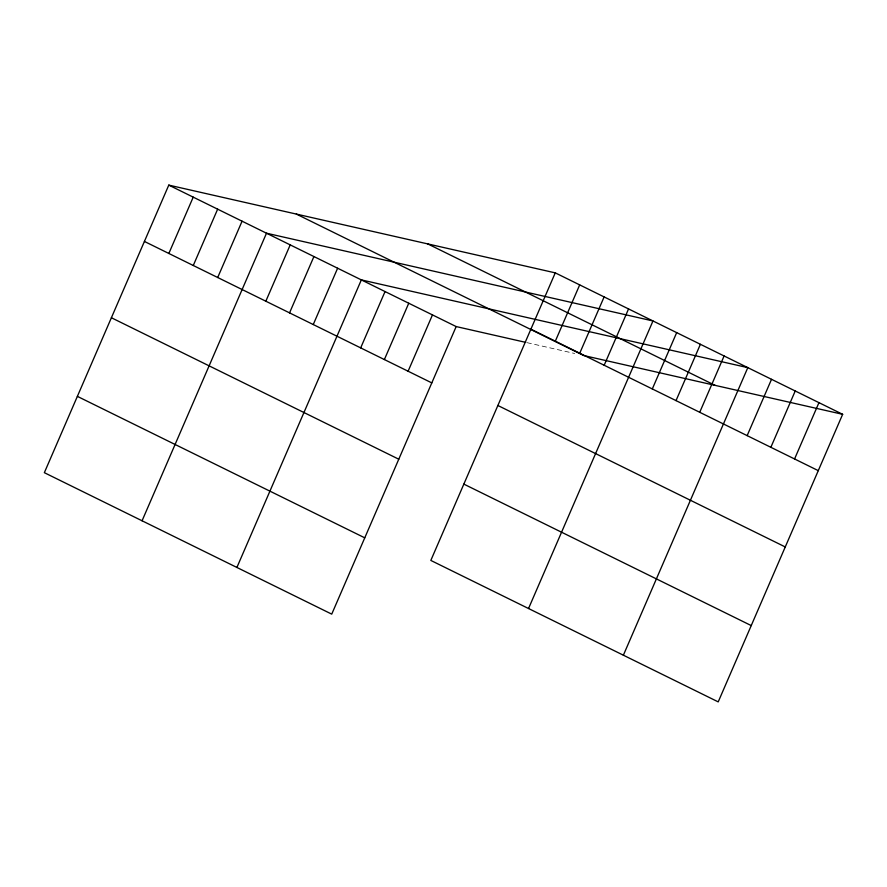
<?xml version="1.0" encoding="UTF-8"?>
<svg xmlns="http://www.w3.org/2000/svg" width="887" height="887" viewBox="0 0 887 887"><rect width="100%" height="100%" fill="white"/><g stroke="black" fill="none" stroke-linecap="round" stroke-linejoin="round"><path stroke-width="0.67" stroke-dasharray="4.43 3.33" d="M527.033 342.659L574.698 353.481"/><path stroke-width="1.33" d="M555.262 272.863L430.827 560.429L718.215 701.883L842.65 414.318L555.262 272.863L168.785 185.117L44.35 472.682L331.738 614.137L456.173 326.571L525.736 342.371M168.84 253.46L193.222 197.136M193.277 265.49L217.648 209.166M217.703 277.509L242.073 221.185M142.064 520.78L266.499 233.214L652.976 320.961L528.541 608.515M265.834 301.203L290.215 244.879M289.55 312.878L313.92 256.554M313.255 324.542L337.625 268.229M236.896 567.458L361.342 279.893L747.808 367.639L623.373 655.205M360.676 347.881L385.047 291.568M384.381 359.557L408.752 303.232M408.098 371.232L432.468 314.907M555.317 341.207L579.688 284.882M579.743 353.226L604.125 296.912M604.18 365.256L628.55 308.931M652.311 388.95L676.681 332.625M676.027 400.614L700.397 344.3M699.732 412.289L724.102 355.964M747.153 435.628L771.524 379.314M770.858 447.303L795.229 390.979M794.564 458.967L818.945 402.654M842.65 414.318L583.713 355.532L296.325 214.066M427.734 243.903L715.11 385.368M530.892 329.177L818.28 470.642M168.785 185.117L456.173 326.571M497.873 405.492L785.25 546.946M144.415 241.441L431.803 382.896M463.846 484.114L751.234 625.579M111.396 317.746L398.784 459.211M77.369 396.367L364.757 537.832"/></g></svg>
